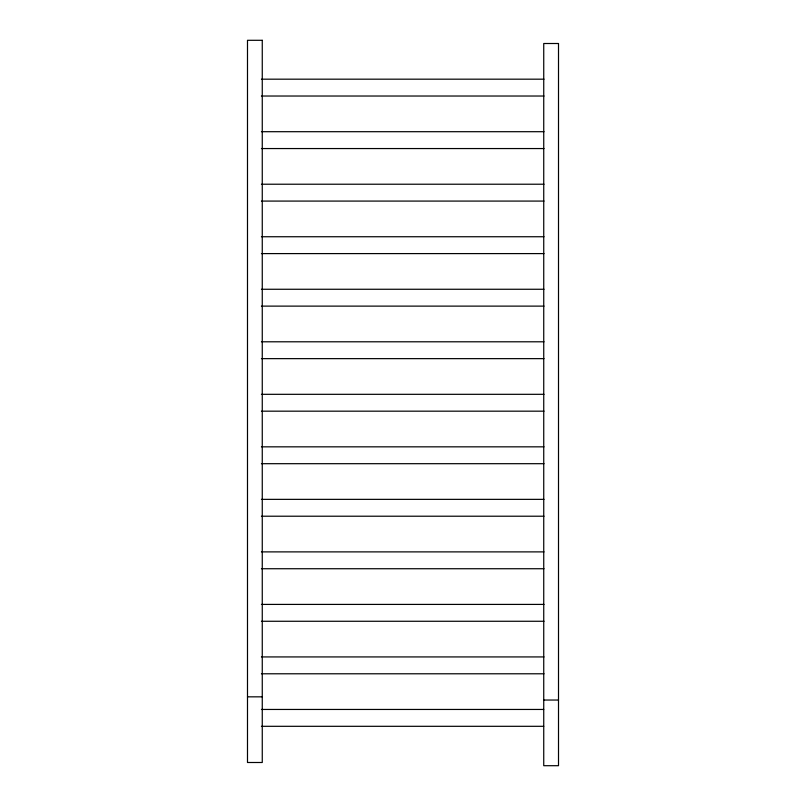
<?xml version="1.0" encoding="UTF-8"?>
<svg xmlns="http://www.w3.org/2000/svg" width="806" height="806" viewBox="0 0 806 806"><rect width="100%" height="100%" fill="white"/><g stroke="black" fill="none" stroke-linecap="round" stroke-linejoin="round"><path stroke-width="1.21" d="M261.426 79.179L544.02 79.179M261.426 96.025L544.02 96.025M261.426 131.7L544.02 131.7M261.426 148.556L544.02 148.556M261.426 184.221L544.02 184.221M261.426 201.077L544.02 201.077M261.426 236.742L544.02 236.742M261.426 253.598L544.02 253.598M261.426 289.263L544.02 289.263M261.426 306.119L544.02 306.119M261.426 341.794L544.02 341.794M261.426 358.64L544.02 358.64M261.426 394.315L544.02 394.315M261.426 411.171L544.02 411.171M261.426 446.836L544.02 446.836M261.426 463.692L544.02 463.692M261.426 499.357L544.02 499.357M261.426 516.213L544.02 516.213M261.426 551.888L544.02 551.888M261.426 568.734L544.02 568.734M261.426 604.409L544.02 604.409M261.426 621.265L544.02 621.265M261.426 656.93L544.02 656.93M261.426 673.786L544.02 673.786M247.492 696.837L262.262 696.837M543.738 700.041L558.508 700.041M261.426 709.451L543.738 709.451M261.426 726.307L543.738 726.307M262.262 40.3L247.492 40.3L247.492 762.496L262.262 762.496L262.262 40.3M558.508 43.504L543.738 43.504L543.738 765.7L558.508 765.7L558.508 43.504"/></g></svg>
